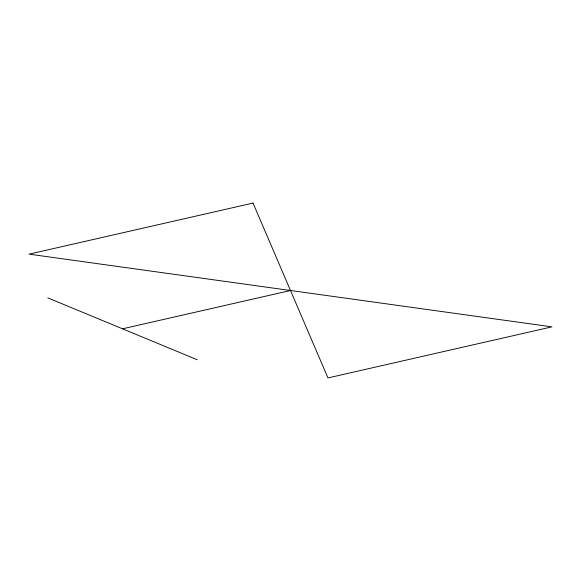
<?xml version="1.0" encoding="UTF-8"?>
<svg xmlns="http://www.w3.org/2000/svg" width="581" height="581" viewBox="0 0 581 581"><rect width="100%" height="100%" fill="white"/><g stroke="black" fill="none" stroke-linecap="round" stroke-linejoin="round"><path stroke-width="0.87" d="M122.518 328.81L290.5 290.5M47.787 297.864L197.242 359.755M253.033 203.067L29.05 254.144L551.95 326.856L327.967 377.933L253.033 203.067"/></g></svg>
